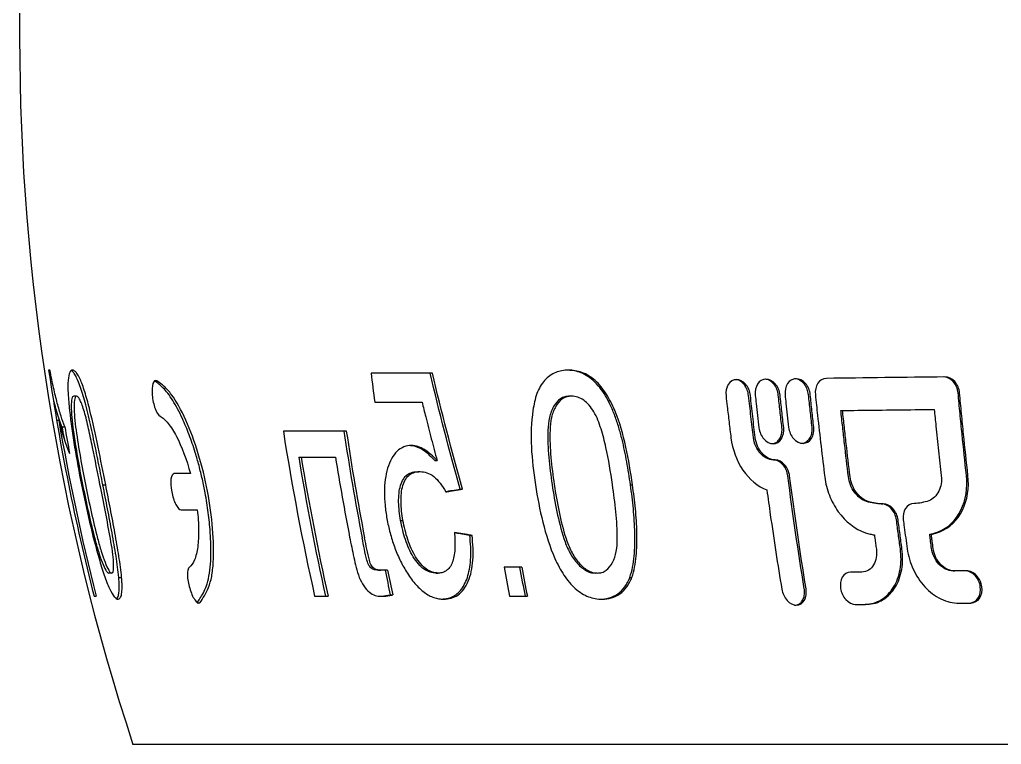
# Model space of a CAD drawing. Header units: millimetres. Extents: x -54 to 586, y 8 to 412.
# Drawn here: x 196.27 to 213.63, y 149.82 to 162.64 of the extents above; entities that cross this region are included whole.
import ezdxf

# ---------------------------------------------------------------- set-up
doc = ezdxf.new("R2010")
doc.units = ezdxf.units.MM
doc.layers.add('OUTLINE', color=7, linetype='Continuous', lineweight=25)

msp = doc.modelspace()

# ---------------------------------------------------------------- linework, layer by layer
at = {"layer": 'OUTLINE'}
for p, q in [((196.26861, 165.31949), (196.26861, 162.31949)), ((196.80457, 156.43949), (196.781, 156.43949)), ((198.64981, 156.25212), (198.69746, 156.25212)), ((203.56622, 156.38822), (202.48144, 156.38822)), ((197.27499, 155.97796), (197.2251, 155.97796)), ((206.02848, 155.97796), (205.99173, 155.97796)), ((202.54803, 155.87539), (203.38406, 155.87539)), ((210.7898, 155.72555), (210.81943, 155.72555)), ((212.41368, 155.74511), (212.44086, 155.74511)), ((196.93021, 155.55648), (196.95981, 155.55648)), ((197.01633, 155.43949), (197.06678, 155.43949)), ((202.04525, 155.36257), (200.93161, 155.36257)), ((201.20285, 154.90104), (201.24723, 154.90104)), ((201.24723, 154.90104), (201.85322, 154.90104)), ((209.59675, 154.85112), (209.62844, 154.85112)), ((203.60904, 154.83933), (203.64981, 154.83933)), ((199.28807, 154.60873), (199.0007, 154.60873)), ((203.30897, 154.64462), (203.35028, 154.64462)), ((197.7402, 154.41225), (197.79008, 154.41225)), ((204.05767, 154.33692), (204.09797, 154.33692)), ((207.0697, 154.41225), (207.10539, 154.41225)), ((211.49948, 154.07489), (211.52879, 154.07489)), ((199.12411, 153.96873), (199.41035, 153.96873)), ((203.00493, 153.78084), (203.04711, 153.78084)), ((204.22709, 153.51642), (204.26754, 153.51642)), ((212.35993, 153.53621), (212.38786, 153.53621)), ((205.1485, 152.95232), (204.83334, 152.95232)), ((197.89593, 152.84976), (197.84523, 152.84976)), ((198.02223, 152.77363), (198.07271, 152.77363)), ((202.61401, 152.90103), (202.65728, 152.90103)), ((202.77437, 152.90103), (202.65728, 152.90103)), ((203.6293, 152.84976), (203.67103, 152.84976)), ((206.48288, 152.84976), (206.44553, 152.84976)), ((207.05956, 152.77363), (207.096, 152.77363)), ((212.77239, 152.88838), (212.79992, 152.88838)), ((197.58399, 152.4395), (197.62104, 152.4395)), ((201.48494, 152.4419), (201.72249, 152.4419)), ((202.8223, 152.46273), (202.86551, 152.46273)), ((204.93187, 152.4395), (205.24582, 152.4395)), ((199.40775, 152.32535), (199.45638, 152.32535)), ((262.76532, 149.8195), (198.2719, 149.8195))]:
    msp.add_line(p, q, dxfattribs=at)
for centre, radius, start, end in [((236.26861, 162.31949), 40, 180, 198.209957), ((236.42727, 162.31776), 40.07968, 188.433686, 194.268466), ((249.74026, 162.26416), 47.62271, 187.087518, 187.709689), ((236.5074, 162.31747), 40.12135, 189.701399, 194.252895), ((236.37895, 162.26167), 39.94944, 189.832612, 190.136694), ((236.71588, 162.32115), 40.24187, 189.846408, 190.530296), ((245.19497, 162.23568), 44.7938, 188.826263, 192.629248), ((248.0197, 162.2314), 46.52725, 188.489627, 190.852049), ((248.01287, 162.23299), 46.47822, 188.500622, 190.865623), ((245.74717, 162.22318), 45.14212, 189.334732, 192.513961), ((245.73158, 162.22273), 45.08286, 189.346541, 192.530099), ((247.31144, 162.22945), 46.04514, 189.157985, 190.946341), ((253.6748, 162.07031), 49.68527, 190.574565, 191.176759), ((254.63225, 162.07239), 50.35589, 190.434548, 191.028436), ((254.59055, 162.06939), 50.27561, 190.447921, 191.042785), ((248.44939, 162.16588), 46.64743, 191.455948, 192.005789), ((248.44256, 162.1683), 46.59899, 191.471051, 192.021496)]:
    msp.add_arc(centre, radius, start, end, dxfattribs=at)
for points, knots in [([(197.06678, 155.43949), (197.0445, 155.49791), (197.02269, 155.55819), (196.97842, 155.69761), (196.95615, 155.77451), (196.91204, 155.94114), (196.89004, 156.03076), (196.8576, 156.17539), (196.8469, 156.22479), (196.82563, 156.32859), (196.81503, 156.38393), (196.80458, 156.43949)], [0, 0, 0, 0, 0.25, 0.25, 0.5, 0.5, 0.75, 0.75, 0.875, 0.875, 1, 1, 1, 1]), ([(197.20376, 156.43949), (197.19422, 156.43779), (197.18485, 156.43598), (197.16805, 156.42286), (197.16056, 156.41196), (197.14069, 156.36684), (197.13086, 156.32079), (197.12077, 156.1962), (197.1207, 156.11624), (197.13063, 155.93228), (197.13995, 155.82971), (197.17336, 155.51858), (197.20374, 155.29829), (197.27649, 154.85714), (197.31813, 154.63474), (197.36237, 154.41225)], [0, 0, 0, 0, 0.0625, 0.0625, 0.125, 0.125, 0.25, 0.25, 0.375, 0.375, 0.5, 0.5, 0.75, 0.75, 1, 1, 1, 1]), ([(197.7402, 154.41225), (197.71358, 154.54681), (197.66039, 154.81578), (197.59138, 155.15488), (197.53281, 155.42609), (197.48611, 155.63031), (197.43915, 155.81899), (197.39244, 155.98858), (197.34622, 156.13615), (197.29948, 156.25902), (197.25597, 156.34906), (197.21767, 156.40512), (197.19625, 156.42131), (197.18582, 156.42919)], [0, 0, 0, 0, 0.16111458, 0.32202833, 0.40642867, 0.49092852, 0.5750771, 0.64919865, 0.72317651, 0.79801975, 0.87284598, 0.93805894, 1, 1, 1, 1]), ([(197.79009, 154.41225), (197.74572, 154.63511), (197.70197, 154.85789), (197.61031, 155.30126), (197.56288, 155.52148), (197.48544, 155.83136), (197.45841, 155.93123), (197.40366, 156.1124), (197.3752, 156.19418), (197.32072, 156.32101), (197.29392, 156.36847), (197.25763, 156.41223), (197.24604, 156.42309), (197.22392, 156.43698), (197.21371, 156.43859), (197.20376, 156.43949)], [0, 0, 0, 0, 0.25, 0.25, 0.5, 0.5, 0.625, 0.625, 0.75, 0.75, 0.875, 0.875, 0.9375, 0.9375, 1, 1, 1, 1]), ([(205.97291, 156.43949), (205.93383, 156.43779), (205.89488, 156.43598), (205.81938, 156.42286), (205.78272, 156.41196), (205.67591, 156.36684), (205.60893, 156.32079), (205.49507, 156.1962), (205.44829, 156.11624), (205.38239, 155.93228), (205.36104, 155.82971), (205.3145, 155.51858), (205.30527, 155.29829), (205.32862, 154.85714), (205.35669, 154.63474), (205.38928, 154.41225)], [0, 0, 0, 0, 0.0625, 0.0625, 0.125, 0.125, 0.25, 0.25, 0.375, 0.375, 0.5, 0.5, 0.75, 0.75, 1, 1, 1, 1]), ([(207.0697, 154.41225), (207.04927, 154.54681), (207.00845, 154.81578), (206.93805, 155.15488), (206.86457, 155.42609), (206.79702, 155.63031), (206.71821, 155.819), (206.62868, 155.98857), (206.52835, 156.13618), (206.41226, 156.25889), (206.29053, 156.3495), (206.16866, 156.40463), (206.05924, 156.43346), (205.99011, 156.43642), (205.95949, 156.43773)], [0, 0, 0, 0, 0.15267198, 0.3051535, 0.38513133, 0.46520326, 0.54494211, 0.61517936, 0.68528087, 0.75620223, 0.82710821, 0.88890327, 0.9508026, 1, 1, 1, 1]), ([(207.10539, 154.41225), (207.07254, 154.63511), (207.03653, 154.85789), (206.93857, 155.30126), (206.87808, 155.52148), (206.7477, 155.83136), (206.69699, 155.93123), (206.58188, 156.1124), (206.51503, 156.19418), (206.37065, 156.32101), (206.29137, 156.36847), (206.17224, 156.41223), (206.13234, 156.42309), (206.05214, 156.43698), (206.01242, 156.43859), (205.97291, 156.43949)], [0, 0, 0, 0, 0.25, 0.25, 0.5, 0.5, 0.625, 0.625, 0.75, 0.75, 0.875, 0.875, 0.9375, 0.9375, 1, 1, 1, 1]), ([(198.69746, 156.25212), (198.66737, 156.26768), (198.64089, 156.24905), (198.61008, 156.1538), (198.60574, 156.07833), (198.62047, 155.91629), (198.6392, 155.83018), (198.69101, 155.69056), (198.72296, 155.64063), (198.75314, 155.62384)], [0, 0, 0, 0, 0.25, 0.25, 0.5, 0.5, 0.75, 0.75, 1, 1, 1, 1]), ([(199.41455, 152.33564), (199.43352, 152.3636), (199.47372, 152.42289), (199.53313, 152.52535), (199.58874, 152.65954), (199.62858, 152.83999), (199.64955, 153.06294), (199.65264, 153.31221), (199.63968, 153.59719), (199.60733, 153.91721), (199.55829, 154.23112), (199.50099, 154.51021), (199.44196, 154.75064), (199.36533, 155.01761), (199.2677, 155.30216), (199.16142, 155.55761), (199.06315, 155.7563), (198.97654, 155.90671), (198.89086, 156.03175), (198.80745, 156.12553), (198.73096, 156.19238), (198.68234, 156.22805), (198.65966, 156.24469)], [0, 0, 0, 0, 0.04473538, 0.0948306, 0.14470842, 0.19958398, 0.2545118, 0.30895698, 0.36342686, 0.42896962, 0.49450078, 0.53988629, 0.5854357, 0.63082226, 0.695186, 0.75954288, 0.80215278, 0.84490886, 0.88747677, 0.9265091, 0.96572301, 1, 1, 1, 1]), ([(199.45638, 152.32535), (199.50942, 152.40459), (199.56499, 152.48332), (199.63134, 152.65158), (199.65048, 152.71681), (199.67817, 152.86504), (199.68738, 152.94785), (199.70347, 153.21843), (199.69881, 153.42104), (199.66389, 153.84966), (199.63376, 154.0714), (199.54772, 154.52418), (199.49342, 154.74481), (199.36226, 155.1745), (199.28869, 155.37336), (199.12686, 155.73231), (199.04214, 155.88571), (198.91094, 156.0647), (198.86702, 156.11396), (198.7813, 156.19186), (198.73911, 156.22193), (198.69746, 156.25212)], [0, 0, 0, 0, 0.125, 0.125, 0.1875, 0.1875, 0.25, 0.25, 0.375, 0.375, 0.5, 0.5, 0.625, 0.625, 0.75, 0.75, 0.875, 0.875, 0.9375, 0.9375, 1, 1, 1, 1]), ([(209.18986, 155.99113), (209.18111, 156.06537), (209.15149, 156.13796), (209.06052, 156.24362), (209.00014, 156.2747), (208.88601, 156.27338), (208.83271, 156.24113), (208.76472, 156.13302), (208.75111, 156.05983), (208.75876, 155.98554)], [0, 0, 0, 0, 0.25, 0.25, 0.5, 0.5, 0.75, 0.75, 1, 1, 1, 1]), ([(209.15785, 155.99113), (209.15144, 156.02494), (209.13859, 156.09264), (209.08822, 156.18076), (209.02284, 156.24213), (208.96101, 156.27317), (208.92495, 156.27088), (208.91312, 156.27012)], [0, 0, 0, 0, 0.23139645, 0.46332377, 0.68199946, 0.89566342, 1, 1, 1, 1]), ([(209.71497, 155.99784), (209.70641, 156.07194), (209.67671, 156.14451), (209.58472, 156.25021), (209.5235, 156.28137), (209.40745, 156.28013), (209.35309, 156.24788), (209.2835, 156.1398), (209.26933, 156.06656), (209.27679, 155.99225)], [0, 0, 0, 0, 0.25, 0.25, 0.5, 0.5, 0.75, 0.75, 1, 1, 1, 1]), ([(209.68376, 155.99784), (209.6775, 156.03155), (209.66497, 156.09907), (209.61401, 156.18715), (209.54768, 156.24886), (209.48472, 156.27997), (209.44809, 156.27761), (209.43621, 156.27684)], [0, 0, 0, 0, 0.23052753, 0.46161115, 0.68220167, 0.89697758, 1, 1, 1, 1]), ([(210.2484, 156.00454), (210.24001, 156.07865), (210.21015, 156.15122), (210.11716, 156.25691), (210.05511, 156.28807), (209.93723, 156.28683), (209.88188, 156.25458), (209.81074, 156.14651), (209.79603, 156.07327), (209.80331, 155.99896)], [0, 0, 0, 0, 0.25, 0.25, 0.5, 0.5, 0.75, 0.75, 1, 1, 1, 1]), ([(210.21798, 156.00454), (210.21177, 156.03826), (210.19933, 156.10578), (210.14795, 156.19386), (210.08083, 156.25554), (210.01701, 156.28669), (209.97979, 156.28431), (209.96772, 156.28354)], [0, 0, 0, 0, 0.23052063, 0.46159347, 0.68215199, 0.89694044, 1, 1, 1, 1]), ([(210.53473, 156.29416), (210.47422, 156.29263), (210.41838, 156.26061), (210.34655, 156.15356), (210.33098, 156.0799), (210.33809, 156.00566)], [0, 0, 0, 0, 0.5, 0.5, 1, 1, 1, 1]), ([(212.8626, 156.0364), (212.85517, 156.11068), (212.82441, 156.18332), (212.7271, 156.28885), (212.66198, 156.31937), (212.59808, 156.3193)], [0, 0, 0, 0, 0.5, 0.5, 1, 1, 1, 1]), ([(212.88904, 156.0364), (212.88161, 156.11062), (212.85093, 156.18321), (212.75377, 156.2888), (212.68871, 156.31937), (212.62486, 156.3193)], [0, 0, 0, 0, 0.5, 0.5, 1, 1, 1, 1]), ([(197.01633, 155.43949), (197.00052, 155.48159), (196.96879, 155.56607), (196.9231, 155.71428), (196.89023, 155.8299), (196.87358, 155.89726), (196.87057, 155.90943)], [0, 0, 0, 0, 0.32622794, 0.6545773, 0.93760231, 1, 1, 1, 1]), ([(197.2251, 155.97796), (197.21825, 155.97663), (197.21158, 155.97473), (197.20046, 155.95986), (197.19564, 155.94847), (197.18439, 155.90119), (197.18095, 155.8543), (197.18116, 155.73972), (197.18416, 155.67466), (197.19685, 155.52999), (197.20606, 155.45352), (197.23767, 155.21905), (197.26382, 155.05768), (197.32002, 154.73587), (197.35058, 154.5748), (197.38247, 154.41385)], [0, 0, 0, 0, 0.0625, 0.0625, 0.125, 0.125, 0.25, 0.25, 0.375, 0.375, 0.5, 0.5, 0.75, 0.75, 1, 1, 1, 1]), ([(197.27499, 155.97796), (197.26814, 155.97663), (197.26148, 155.97472), (197.25037, 155.95982), (197.24555, 155.94839), (197.23435, 155.90102), (197.23095, 155.85403), (197.23123, 155.73937), (197.23427, 155.67424), (197.24704, 155.52957), (197.25627, 155.45312), (197.28796, 155.21868), (197.31413, 155.05739), (197.3704, 154.73572), (197.40098, 154.57473), (197.4329, 154.41385)], [0, 0, 0, 0, 0.0625, 0.0625, 0.125, 0.125, 0.25, 0.25, 0.375, 0.375, 0.5, 0.5, 0.75, 0.75, 1, 1, 1, 1]), ([(197.41276, 155.70392), (197.40028, 155.74385), (197.3879, 155.7833), (197.36312, 155.85155), (197.35057, 155.88184), (197.32651, 155.93096), (197.31512, 155.94879), (197.29354, 155.97311), (197.28406, 155.97658), (197.27499, 155.97796)], [0, 0, 0, 0, 0.25, 0.25, 0.5, 0.5, 0.75, 0.75, 1, 1, 1, 1]), ([(205.99173, 155.97796), (205.96357, 155.97663), (205.9356, 155.97473), (205.88237, 155.95986), (205.85643, 155.94847), (205.78412, 155.90119), (205.74337, 155.8543), (205.67834, 155.73972), (205.65276, 155.67466), (205.62009, 155.52999), (205.61282, 155.45352), (205.60262, 155.21905), (205.6113, 155.05768), (205.63917, 154.73587), (205.66024, 154.5748), (205.68358, 154.41385)], [0, 0, 0, 0, 0.0625, 0.0625, 0.125, 0.125, 0.25, 0.25, 0.375, 0.375, 0.5, 0.5, 0.75, 0.75, 1, 1, 1, 1]), ([(206.02848, 155.97796), (206.00033, 155.97663), (205.97237, 155.97472), (205.91917, 155.95982), (205.89325, 155.94839), (205.82102, 155.90102), (205.78035, 155.85403), (205.71549, 155.73937), (205.68998, 155.67424), (205.6575, 155.52957), (205.65029, 155.45312), (205.64023, 155.21868), (205.64897, 155.05739), (205.67692, 154.73572), (205.69802, 154.57473), (205.72138, 154.41385)], [0, 0, 0, 0, 0.0625, 0.0625, 0.125, 0.125, 0.25, 0.25, 0.375, 0.375, 0.5, 0.5, 0.75, 0.75, 1, 1, 1, 1]), ([(206.42282, 155.70392), (206.39595, 155.74385), (206.36887, 155.7833), (206.30877, 155.85155), (206.27589, 155.88184), (206.20771, 155.93096), (206.17239, 155.94879), (206.09996, 155.97311), (206.06414, 155.97658), (206.02848, 155.97796)], [0, 0, 0, 0, 0.25, 0.25, 0.5, 0.5, 0.75, 0.75, 1, 1, 1, 1]), ([(208.75876, 155.98554), (208.76564, 155.92346), (208.77261, 155.86139), (208.77967, 155.79935), (208.79027, 155.70628), (208.80107, 155.61327), (208.81209, 155.52031), (208.82311, 155.42735), (208.83434, 155.33445), (208.84578, 155.2416)], [0, 0, 0, 0, 0.0001886562, 0.0001886562, 0.0001886562, 0.000471655059, 0.000471655059, 0.000471655059, 0.000754668086, 0.000754668086, 0.000754668086, 0.000754668086]), ([(209.24317, 155.24719), (209.22822, 155.37097), (209.21363, 155.49486), (209.19941, 155.61885), (209.1923, 155.68085), (209.18528, 155.74287), (209.17836, 155.80492), (209.17143, 155.86696), (209.1646, 155.92904), (209.15785, 155.99113)], [0, 0, 0, 0, 0.000377292953, 0.000377292953, 0.000377292953, 0.000565953035, 0.000565953035, 0.000565953035, 0.000754617304, 0.000754617304, 0.000754617304, 0.000754617304]), ([(209.27527, 155.24719), (209.2603, 155.37097), (209.2457, 155.49486), (209.23146, 155.61885), (209.22434, 155.68085), (209.21732, 155.74287), (209.21038, 155.80492), (209.20345, 155.86696), (209.19661, 155.92904), (209.18986, 155.99113)], [0, 0, 0, 0, 0.000377306461, 0.000377306461, 0.000377306461, 0.000565973332, 0.000565973332, 0.000565973332, 0.000754644401, 0.000754644401, 0.000754644401, 0.000754644401]), ([(209.27679, 155.99225), (209.28195, 155.94458), (209.28717, 155.89692), (209.29244, 155.84928), (209.30035, 155.77781), (209.30837, 155.70637), (209.31652, 155.63497), (209.32467, 155.56356), (209.33294, 155.49219), (209.34133, 155.42085)], [0, 0, 0, 0, 0.000144846465, 0.000144846465, 0.000144846465, 0.000362122753, 0.000362122753, 0.000362122753, 0.000579405452, 0.000579405452, 0.000579405452, 0.000579405452]), ([(209.74699, 155.42644), (209.73603, 155.52155), (209.72528, 155.61673), (209.71474, 155.71196), (209.70947, 155.75958), (209.70426, 155.80721), (209.69909, 155.85485), (209.69393, 155.9025), (209.68882, 155.95016), (209.68376, 155.99784)], [0, 0, 0, 0, 0.000289677397, 0.000289677397, 0.000289677397, 0.000434522252, 0.000434522252, 0.000434522252, 0.000579369003, 0.000579369003, 0.000579369003, 0.000579369003]), ([(209.77828, 155.42644), (209.7673, 155.52155), (209.75654, 155.61673), (209.74599, 155.71196), (209.74072, 155.75958), (209.73549, 155.80721), (209.73032, 155.85485), (209.72515, 155.9025), (209.72004, 155.95016), (209.71497, 155.99784)], [0, 0, 0, 0, 0.000289687481, 0.000289687481, 0.000289687481, 0.000434537395, 0.000434537395, 0.000434537395, 0.000579389209, 0.000579389209, 0.000579389209, 0.000579389209]), ([(209.80331, 155.99896), (209.80835, 155.95128), (209.81345, 155.90363), (209.8186, 155.85598), (209.82632, 155.78451), (209.83416, 155.71308), (209.84212, 155.64167), (209.85008, 155.57027), (209.85816, 155.49889), (209.86636, 155.42755)], [0, 0, 0, 0, 0.000144842341, 0.000144842341, 0.000144842341, 0.000362112442, 0.000362112442, 0.000362112442, 0.000579388953, 0.000579388953, 0.000579388953, 0.000579388953]), ([(210.27971, 155.43314), (210.26902, 155.52826), (210.25852, 155.62343), (210.24823, 155.71866), (210.24309, 155.76628), (210.238, 155.81391), (210.23296, 155.86156), (210.22791, 155.90921), (210.22292, 155.95687), (210.21798, 156.00454)], [0, 0, 0, 0, 0.000289669177, 0.000289669177, 0.000289669177, 0.000434509923, 0.000434509923, 0.000434509923, 0.000579352562, 0.000579352562, 0.000579352562, 0.000579352562]), ([(210.31019, 155.43314), (210.29948, 155.52826), (210.28898, 155.62343), (210.27868, 155.71866), (210.27353, 155.76628), (210.26843, 155.81391), (210.26338, 155.86156), (210.25834, 155.90921), (210.25334, 155.95687), (210.2484, 156.00454)], [0, 0, 0, 0, 0.00028967924, 0.00028967924, 0.00028967924, 0.000434525033, 0.000434525033, 0.000434525033, 0.000579372726, 0.000579372726, 0.000579372726, 0.000579372726]), ([(210.33809, 156.00566), (210.35068, 155.88378), (210.3636, 155.76199), (210.37686, 155.6403), (210.39675, 155.45772), (210.41739, 155.27536), (210.43879, 155.09323), (210.46018, 154.91106), (210.48233, 154.72913), (210.50522, 154.54745)], [0, 0, 0, 0, 0.00037029847, 0.00037029847, 0.00037029847, 0.00092585632, 0.00092585632, 0.00092585632, 0.00148152138, 0.00148152138, 0.00148152138, 0.00148152138]), ([(213.00993, 154.57818), (212.98306, 154.82034), (212.95734, 155.06296), (212.93279, 155.30596), (212.92051, 155.4275), (212.90852, 155.54915), (212.89682, 155.67088), (212.88512, 155.79263), (212.87371, 155.91447), (212.8626, 156.0364)], [0, 0, 0, 0, 0.00074048864, 0.00074048864, 0.00074048864, 0.00111083586, 0.00111083586, 0.00111083586, 0.00148121476, 0.00148121476, 0.00148121476, 0.00148121476]), ([(213.03653, 154.57818), (213.00963, 154.82034), (212.98389, 155.06296), (212.95931, 155.30596), (212.94701, 155.4275), (212.93501, 155.54914), (212.9233, 155.67088), (212.91159, 155.79262), (212.90017, 155.91447), (212.88904, 156.0364)], [0, 0, 0, 0, 0.0007405176, 0.0007405176, 0.0007405176, 0.00111087958, 0.00111087958, 0.00111087958, 0.00148127331, 0.00148127331, 0.00148127331, 0.00148127331]), ([(203.38406, 155.87539), (203.40532, 155.78888), (203.4268, 155.70242), (203.44851, 155.61599), (203.48107, 155.48635), (203.51413, 155.3568), (203.54768, 155.22736), (203.58123, 155.09791), (203.61528, 154.96857), (203.64981, 154.83933)], [0, 0, 0, 0, 0.00026767613, 0.00026767613, 0.00026767613, 0.00066923286, 0.00066923286, 0.00066923286, 0.00107083103, 0.00107083103, 0.00107083103, 0.00107083103]), ([(210.92379, 154.55303), (210.89978, 154.74789), (210.8766, 154.94303), (210.85427, 155.13843), (210.84311, 155.23615), (210.83215, 155.33394), (210.82141, 155.43179), (210.81066, 155.52965), (210.80013, 155.62757), (210.7898, 155.72555)], [0, 0, 0, 0, 0.00059589136, 0.00059589136, 0.00059589136, 0.00089389065, 0.00089389065, 0.00089389065, 0.00119190645, 0.00119190645, 0.00119190645, 0.00119190645]), ([(210.95356, 154.55303), (210.92953, 154.74788), (210.90633, 154.94303), (210.88397, 155.13843), (210.8728, 155.23615), (210.86183, 155.33394), (210.85107, 155.43179), (210.84031, 155.52965), (210.82977, 155.62757), (210.81943, 155.72555)], [0, 0, 0, 0, 0.00059591591, 0.00059591591, 0.00059591591, 0.00089392762, 0.00089392762, 0.00089392762, 0.00119195588, 0.00119195588, 0.00119195588, 0.00119195588]), ([(212.44086, 155.74511), (212.45041, 155.64715), (212.46015, 155.54926), (212.47008, 155.45143), (212.48499, 155.30467), (212.50033, 155.15805), (212.5161, 155.01158), (212.53187, 154.8651), (212.54809, 154.71876), (212.56473, 154.57259)], [0, 0, 0, 0, 0.00029792478, 0.00029792478, 0.00029792478, 0.0007448693, 0.0007448693, 0.0007448693, 0.00119186964, 0.00119186964, 0.00119186964, 0.00119186964]), ([(196.95981, 155.55648), (196.97595, 155.49318), (196.99215, 155.43265), (197.02428, 155.32166), (197.04026, 155.27015), (197.07224, 155.17297), (197.08832, 155.12652), (197.12037, 155.03988), (197.13605, 155.00196), (197.15174, 154.96674)], [0, 0, 0, 0, 0.25, 0.25, 0.5, 0.5, 0.75, 0.75, 1, 1, 1, 1]), ([(197.68958, 154.41385), (197.64556, 154.63393), (197.60253, 154.85473), (197.53517, 155.18332), (197.51213, 155.29274), (197.4762, 155.45238), (197.4641, 155.50491), (197.43917, 155.60711), (197.42598, 155.65573), (197.41276, 155.70392)], [0, 0, 0, 0, 0.5, 0.5, 0.75, 0.75, 0.875, 0.875, 1, 1, 1, 1]), ([(198.75314, 155.62384), (198.79966, 155.5983), (198.84738, 155.55513), (198.94511, 155.43415), (198.99392, 155.35742), (199.13497, 155.08835), (199.22128, 154.85729), (199.28807, 154.60873)], [0, 0, 0, 0, 0.25, 0.25, 0.5, 0.5, 1, 1, 1, 1]), ([(206.75121, 154.41385), (206.71794, 154.63393), (206.68313, 154.85473), (206.61097, 155.18332), (206.58333, 155.29274), (206.53241, 155.45238), (206.51429, 155.50491), (206.47317, 155.60711), (206.44835, 155.65573), (206.42282, 155.70392)], [0, 0, 0, 0, 0.5, 0.5, 0.75, 0.75, 0.875, 0.875, 1, 1, 1, 1]), ([(209.34133, 155.42085), (209.3507, 155.34699), (209.38084, 155.27475), (209.47339, 155.1688), (209.53473, 155.13732), (209.6507, 155.13856), (209.70462, 155.1712), (209.77279, 155.27939), (209.78623, 155.35236), (209.77828, 155.42644)], [0, 0, 0, 0, 0.25, 0.25, 0.5, 0.5, 0.75, 0.75, 1, 1, 1, 1]), ([(209.55876, 155.14179), (209.57183, 155.14117), (209.60876, 155.1394), (209.66322, 155.16994), (209.71411, 155.22715), (209.7452, 155.30776), (209.75125, 155.37821), (209.74771, 155.41825), (209.74699, 155.42644)], [0, 0, 0, 0, 0.11050374, 0.31221824, 0.51710216, 0.72804318, 0.94440437, 1, 1, 1, 1]), ([(209.86636, 155.42755), (209.87553, 155.35369), (209.90582, 155.28145), (209.99934, 155.17551), (210.0615, 155.14402), (210.17929, 155.14527), (210.23421, 155.1779), (210.30395, 155.28609), (210.31794, 155.35907), (210.31019, 155.43314)], [0, 0, 0, 0, 0.25, 0.25, 0.5, 0.5, 0.75, 0.75, 1, 1, 1, 1]), ([(210.08723, 155.1485), (210.1005, 155.14787), (210.138, 155.14608), (210.19344, 155.17665), (210.2454, 155.23386), (210.27736, 155.31447), (210.28381, 155.38491), (210.28041, 155.42495), (210.27971, 155.43314)], [0, 0, 0, 0, 0.11047413, 0.31222015, 0.51711258, 0.72805244, 0.94440555, 1, 1, 1, 1]), ([(208.84578, 155.2416), (208.87144, 155.03707), (208.94508, 154.83754), (209.16892, 154.50804), (209.31866, 154.38092), (209.48082, 154.31989)], [0, 0, 0, 0, 0.5, 0.5, 1, 1, 1, 1]), ([(209.59675, 154.85112), (209.51441, 154.85085), (209.42908, 154.89453), (209.29978, 155.04178), (209.25621, 155.14367), (209.24317, 155.24719)], [0, 0, 0, 0, 0.5, 0.5, 1, 1, 1, 1]), ([(209.62844, 154.85112), (209.54616, 154.85085), (209.46089, 154.89462), (209.33178, 155.04191), (209.28831, 155.14375), (209.27527, 155.24719)], [0, 0, 0, 0, 0.5, 0.5, 1, 1, 1, 1]), ([(203.19851, 155.10616), (203.1513, 155.10397), (203.10515, 155.09872), (203.01958, 155.0646), (202.97867, 155.03875), (202.86935, 154.93281), (202.81409, 154.82754), (202.73775, 154.58084), (202.71799, 154.4366), (202.7173, 154.20815), (202.72105, 154.12933), (202.73704, 153.97102), (202.74981, 153.89116), (202.76318, 153.81129)], [0, 0, 0, 0, 0.125, 0.125, 0.25, 0.25, 0.5, 0.5, 0.75, 0.75, 0.875, 0.875, 1, 1, 1, 1]), ([(203.60904, 154.83933), (203.56412, 154.88611), (203.48537, 154.9681), (203.36521, 155.0502), (203.26584, 155.09516), (203.20484, 155.10068), (203.18006, 155.10293)], [0, 0, 0, 0, 0.326932503, 0.573074551, 0.826505965, 1, 1, 1, 1]), ([(203.64981, 154.83933), (203.61385, 154.87796), (203.5778, 154.91581), (203.50329, 154.98152), (203.46525, 155.01021), (203.3892, 155.05705), (203.35093, 155.07489), (203.27392, 155.09983), (203.23588, 155.10473), (203.19851, 155.10616)], [0, 0, 0, 0, 0.25, 0.25, 0.5, 0.5, 0.75, 0.75, 1, 1, 1, 1]), ([(209.85181, 154.56822), (209.84169, 154.64198), (209.81074, 154.71416), (209.71695, 154.82021), (209.65568, 154.85119), (209.59675, 154.85112)], [0, 0, 0, 0, 0.5, 0.5, 1, 1, 1, 1]), ([(209.88321, 154.56822), (209.87309, 154.64192), (209.84221, 154.71405), (209.74855, 154.82016), (209.68733, 154.85119), (209.62844, 154.85112)], [0, 0, 0, 0, 0.5, 0.5, 1, 1, 1, 1]), ([(199.0007, 154.60874), (198.97229, 154.60796), (198.95148, 154.57203), (198.93611, 154.45272), (198.94126, 154.37056), (198.97273, 154.20729), (198.99908, 154.12586), (199.06092, 154.0053), (199.09544, 153.96917), (199.12411, 153.96874)], [0, 0, 0, 0, 0.25, 0.25, 0.5, 0.5, 0.75, 0.75, 1, 1, 1, 1]), ([(203.00493, 153.78084), (202.98631, 153.89037), (202.97247, 153.99896), (202.96775, 154.21111), (202.97855, 154.31274), (203.02894, 154.48556), (203.07183, 154.55199), (203.15282, 154.61032), (203.1825, 154.62415), (203.24405, 154.64104), (203.27641, 154.64302), (203.30897, 154.64462)], [0, 0, 0, 0, 0.25, 0.25, 0.5, 0.5, 0.75, 0.75, 0.875, 0.875, 1, 1, 1, 1]), ([(203.04711, 153.78084), (203.02848, 153.89029), (203.01461, 153.99881), (203.00977, 154.21083), (203.02046, 154.31243), (203.07064, 154.48531), (203.11339, 154.55183), (203.19426, 154.61026), (203.2239, 154.62411), (203.2854, 154.64103), (203.31774, 154.64302), (203.35028, 154.64462)], [0, 0, 0, 0, 0.25, 0.25, 0.5, 0.5, 0.75, 0.75, 0.875, 0.875, 1, 1, 1, 1]), ([(203.35028, 154.64462), (203.38957, 154.64262), (203.42912, 154.63904), (203.50989, 154.61153), (203.55143, 154.58881), (203.62989, 154.52429), (203.66823, 154.48374), (203.73991, 154.3931), (203.77233, 154.34056), (203.80341, 154.28565)], [0, 0, 0, 0, 0.25, 0.25, 0.5, 0.5, 0.75, 0.75, 1, 1, 1, 1]), ([(210.50522, 154.54745), (210.51935, 154.43732), (210.54656, 154.3302), (210.62738, 154.12202), (210.68004, 154.02419), (210.87061, 153.7594), (211.04101, 153.6247), (211.22499, 153.56425)], [0, 0, 0, 0, 0.25, 0.25, 0.5, 0.5, 1, 1, 1, 1]), ([(211.24386, 154.11606), (211.16214, 154.14327), (211.08694, 154.20142), (210.97273, 154.35943), (210.93614, 154.45511), (210.92379, 154.55303)], [0, 0, 0, 0, 0.5, 0.5, 1, 1, 1, 1]), ([(211.27329, 154.11606), (211.19162, 154.14329), (211.1165, 154.20151), (211.00244, 154.35956), (210.96592, 154.45517), (210.95356, 154.55303)], [0, 0, 0, 0, 0.5, 0.5, 1, 1, 1, 1]), ([(212.56473, 154.57259), (212.57533, 154.47464), (212.56108, 154.37837), (212.48342, 154.21919), (212.42036, 154.15788), (212.34344, 154.12908)], [0, 0, 0, 0, 0.5, 0.5, 1, 1, 1, 1]), ([(212.50994, 153.58029), (212.68294, 153.64527), (212.82342, 153.78084), (213.00068, 154.14154), (213.0341, 154.35768), (213.00993, 154.57818)], [0, 0, 0, 0, 0.5, 0.5, 1, 1, 1, 1]), ([(212.53762, 153.58029), (212.71048, 153.64532), (212.85071, 153.78103), (213.02749, 154.14182), (213.06071, 154.35781), (213.03653, 154.57818)], [0, 0, 0, 0, 0.5, 0.5, 1, 1, 1, 1]), ([(197.36237, 154.41225), (197.40708, 154.18984), (197.45423, 153.96817), (197.55767, 153.52888), (197.61315, 153.3115), (197.70264, 153.00462), (197.73391, 152.90506), (197.79647, 152.72402), (197.8285, 152.64143), (197.88845, 152.51063), (197.91716, 152.46152), (197.95495, 152.41641), (197.96687, 152.40531), (197.98939, 152.39088), (197.99954, 152.38912), (198.0096, 152.38821)], [0, 0, 0, 0, 0.25, 0.25, 0.5, 0.5, 0.625, 0.625, 0.75, 0.75, 0.875, 0.875, 0.9375, 0.9375, 1, 1, 1, 1]), ([(197.38247, 154.41385), (197.41456, 154.25346), (197.44785, 154.09333), (197.51914, 153.77423), (197.55655, 153.61539), (197.61751, 153.38296), (197.63872, 153.30593), (197.6825, 153.16311), (197.70554, 153.09708), (197.75026, 152.98313), (197.77276, 152.93361), (197.80308, 152.88339), (197.81286, 152.86981), (197.83029, 152.85352), (197.83778, 152.85138), (197.84523, 152.84975)], [0, 0, 0, 0, 0.25, 0.25, 0.5, 0.5, 0.625, 0.625, 0.75, 0.75, 0.875, 0.875, 0.9375, 0.9375, 1, 1, 1, 1]), ([(197.4329, 154.41385), (197.46502, 154.25352), (197.49834, 154.09346), (197.56968, 153.77449), (197.60711, 153.61571), (197.6681, 153.38335), (197.68932, 153.30634), (197.73311, 153.16349), (197.75616, 153.09742), (197.80091, 152.98338), (197.82343, 152.93378), (197.85377, 152.88347), (197.86355, 152.86986), (197.88099, 152.85353), (197.88848, 152.85138), (197.89593, 152.84975)], [0, 0, 0, 0, 0.25, 0.25, 0.5, 0.5, 0.625, 0.625, 0.75, 0.75, 0.875, 0.875, 0.9375, 0.9375, 1, 1, 1, 1]), ([(197.89593, 152.84975), (197.90259, 152.85134), (197.90913, 152.85362), (197.91926, 152.86966), (197.92319, 152.88243), (197.93135, 152.93216), (197.93141, 152.98218), (197.92559, 153.0965), (197.91982, 153.16107), (197.90019, 153.30541), (197.88748, 153.38144), (197.84694, 153.61344), (197.81579, 153.77336), (197.75338, 154.09281), (197.72114, 154.25326), (197.68958, 154.41385)], [0, 0, 0, 0, 0.0625, 0.0625, 0.125, 0.125, 0.25, 0.25, 0.375, 0.375, 0.5, 0.5, 0.75, 0.75, 1, 1, 1, 1]), ([(198.02223, 152.77363), (198.01574, 152.83317), (198.00929, 152.893), (197.99245, 153.01893), (197.98276, 153.08402), (197.95214, 153.28247), (197.92811, 153.42146), (197.87766, 153.70077), (197.85102, 153.84239), (197.79627, 154.1267), (197.76792, 154.26938), (197.7402, 154.41225)], [0, 0, 0, 0, 0.125, 0.125, 0.25, 0.25, 0.5, 0.5, 0.75, 0.75, 1, 1, 1, 1]), ([(198.07271, 152.77363), (198.06619, 152.83319), (198.0597, 152.89304), (198.0428, 153.019), (198.03308, 153.0841), (198.00237, 153.28256), (197.97828, 153.42155), (197.92774, 153.70085), (197.90106, 153.84245), (197.84623, 154.12673), (197.81784, 154.26939), (197.79009, 154.41225)], [0, 0, 0, 0, 0.125, 0.125, 0.25, 0.25, 0.5, 0.5, 0.75, 0.75, 1, 1, 1, 1]), ([(203.79969, 154.29214), (203.81236, 154.29436), (203.85005, 154.30097), (203.93577, 154.31591), (204.00942, 154.3286), (204.05767, 154.33692)], [0, 0, 0, 0, 0.14874841, 0.44245034, 1, 1, 1, 1]), ([(203.80341, 154.28565), (203.82837, 154.29004), (203.8534, 154.29443), (203.8785, 154.29882), (203.9036, 154.30322), (203.92877, 154.30761), (203.954, 154.312), (204.00175, 154.32031), (204.04974, 154.32862), (204.09797, 154.33693)], [0, 0, 0, 0, 0.000128848346, 0.000128848346, 0.000128848346, 0.000257696691, 0.000257696691, 0.000257696691, 0.000501543182, 0.000501543182, 0.000501543182, 0.000501543182]), ([(205.38928, 154.41225), (205.42428, 154.18984), (205.46378, 153.96817), (205.5749, 153.52888), (205.64271, 153.3115), (205.78016, 153.00462), (205.83331, 152.90506), (205.95253, 152.72402), (206.02088, 152.64143), (206.1668, 152.51063), (206.24696, 152.46152), (206.36689, 152.41641), (206.40696, 152.40531), (206.48729, 152.39088), (206.52704, 152.38912), (206.56663, 152.38821)], [0, 0, 0, 0, 0.25, 0.25, 0.5, 0.5, 0.625, 0.625, 0.75, 0.75, 0.875, 0.875, 0.9375, 0.9375, 1, 1, 1, 1]), ([(205.68358, 154.41385), (205.7082, 154.25346), (205.73466, 154.09333), (205.80199, 153.77423), (205.84035, 153.61539), (205.9186, 153.38296), (205.94801, 153.30593), (206.0203, 153.16311), (206.06502, 153.09708), (206.1617, 152.98313), (206.21585, 152.93361), (206.30089, 152.88339), (206.33019, 152.86981), (206.3883, 152.85352), (206.41691, 152.85138), (206.44553, 152.84975)], [0, 0, 0, 0, 0.25, 0.25, 0.5, 0.5, 0.625, 0.625, 0.75, 0.75, 0.875, 0.875, 0.9375, 0.9375, 1, 1, 1, 1]), ([(205.72138, 154.41385), (205.74602, 154.25352), (205.77249, 154.09346), (205.83983, 153.77449), (205.87818, 153.61571), (205.95636, 153.38335), (205.98574, 153.30634), (206.05792, 153.16349), (206.10259, 153.09742), (206.19918, 152.98338), (206.25328, 152.93378), (206.33828, 152.88347), (206.36757, 152.86986), (206.42567, 152.85353), (206.45427, 152.85138), (206.48288, 152.84975)], [0, 0, 0, 0, 0.25, 0.25, 0.5, 0.5, 0.625, 0.625, 0.75, 0.75, 0.875, 0.875, 0.9375, 0.9375, 1, 1, 1, 1]), ([(206.48288, 152.84975), (206.51085, 152.85134), (206.53867, 152.85362), (206.59092, 152.86966), (206.61602, 152.88243), (206.68502, 152.93216), (206.72191, 152.98218), (206.78169, 153.0965), (206.80527, 153.16107), (206.83112, 153.30541), (206.83515, 153.38144), (206.83882, 153.61344), (206.82649, 153.77336), (206.79532, 154.09281), (206.77348, 154.25326), (206.75121, 154.41385)], [0, 0, 0, 0, 0.0625, 0.0625, 0.125, 0.125, 0.25, 0.25, 0.375, 0.375, 0.5, 0.5, 0.75, 0.75, 1, 1, 1, 1]), ([(207.05956, 152.77363), (207.07733, 152.83317), (207.09482, 152.893), (207.11886, 153.01893), (207.12723, 153.08402), (207.14726, 153.28247), (207.14996, 153.42146), (207.14346, 153.70077), (207.13432, 153.84239), (207.10717, 154.1267), (207.08839, 154.26938), (207.0697, 154.41225)], [0, 0, 0, 0, 0.125, 0.125, 0.25, 0.25, 0.5, 0.5, 0.75, 0.75, 1, 1, 1, 1]), ([(207.096, 152.77363), (207.11372, 152.83319), (207.13115, 152.89304), (207.1551, 153.019), (207.16342, 153.0841), (207.18332, 153.28256), (207.18595, 153.42155), (207.17933, 153.70085), (207.17014, 153.84245), (207.14292, 154.12673), (207.12411, 154.26939), (207.10539, 154.41225)], [0, 0, 0, 0, 0.125, 0.125, 0.25, 0.25, 0.5, 0.5, 0.75, 0.75, 1, 1, 1, 1]), ([(209.48082, 154.31989), (209.50078, 154.17288), (209.52126, 154.02603), (209.54226, 153.87936), (209.57376, 153.6593), (209.60642, 153.43963), (209.64024, 153.2204), (209.67406, 153.00111), (209.70904, 152.78224), (209.74517, 152.56384)], [0, 0, 0, 0, 0.00045015921, 0.00045015921, 0.00045015921, 0.00112559595, 0.00112559595, 0.00112559595, 0.0018012254, 0.0018012254, 0.0018012254, 0.0018012254]), ([(211.77242, 153.792), (211.76223, 153.86545), (211.73052, 153.93733), (211.63296, 154.04372), (211.56883, 154.07498), (211.50686, 154.07491)], [0, 0, 0, 0, 0.5, 0.5, 1, 1, 1, 1]), ([(211.80116, 153.792), (211.79096, 153.86539), (211.75935, 153.93721), (211.66191, 154.04367), (211.59783, 154.07498), (211.53591, 154.07491)], [0, 0, 0, 0, 0.5, 0.5, 1, 1, 1, 1]), ([(212.08675, 154.08162), (212.02423, 154.08008), (211.96758, 154.04714), (211.8974, 153.93961), (211.88383, 153.86653), (211.8928, 153.79312)], [0, 0, 0, 0, 0.5, 0.5, 1, 1, 1, 1]), ([(199.41035, 153.96873), (199.42435, 153.84508), (199.43201, 153.7279), (199.43456, 153.5066), (199.4292, 153.40359), (199.4054, 153.22445), (199.38651, 153.14595), (199.33703, 153.02427), (199.30602, 152.97934), (199.26949, 152.95363)], [0, 0, 0, 0, 0.25, 0.25, 0.5, 0.5, 0.75, 0.75, 1, 1, 1, 1]), ([(202.76318, 153.81129), (202.77923, 153.72779), (202.79646, 153.64451), (202.84023, 153.47949), (202.86537, 153.3975), (202.92288, 153.23788), (202.9559, 153.16031), (203.02678, 153.01187), (203.06619, 152.94194), (203.10736, 152.87379)], [0, 0, 0, 0, 0.25, 0.25, 0.5, 0.5, 0.75, 0.75, 1, 1, 1, 1]), ([(203.6293, 152.84975), (203.59509, 152.8512), (203.56084, 152.85451), (203.49129, 152.87703), (203.45571, 152.89476), (203.35041, 152.96769), (203.28476, 153.04592), (203.17244, 153.22967), (203.12587, 153.33439), (203.05287, 153.5537), (203.0263, 153.66727), (203.00493, 153.78084)], [0, 0, 0, 0, 0.125, 0.125, 0.25, 0.25, 0.5, 0.5, 0.75, 0.75, 1, 1, 1, 1]), ([(203.67103, 152.84975), (203.63683, 152.8512), (203.60261, 152.85452), (203.53309, 152.87708), (203.49751, 152.89485), (203.39229, 152.96789), (203.3267, 153.04619), (203.2145, 153.23), (203.168, 153.33466), (203.09505, 153.55388), (203.0685, 153.66735), (203.04711, 153.78084)], [0, 0, 0, 0, 0.125, 0.125, 0.25, 0.25, 0.5, 0.5, 0.75, 0.75, 1, 1, 1, 1]), ([(211.84137, 153.27774), (211.82957, 153.36332), (211.81792, 153.44897), (211.80643, 153.53468), (211.80068, 153.57753), (211.79497, 153.62041), (211.7893, 153.66329), (211.78364, 153.70618), (211.77801, 153.74909), (211.77242, 153.792)], [0, 0, 0, 0, 0.000263555721, 0.000263555721, 0.000263555721, 0.000395338219, 0.000395338219, 0.000395338219, 0.000527122144, 0.000527122144, 0.000527122144, 0.000527122144]), ([(211.87019, 153.27774), (211.85837, 153.36332), (211.84671, 153.44897), (211.8352, 153.53468), (211.82945, 153.57753), (211.82374, 153.62041), (211.81806, 153.66329), (211.81239, 153.70618), (211.80675, 153.74909), (211.80116, 153.792)], [0, 0, 0, 0, 0.000263572338, 0.000263572338, 0.000263572338, 0.000395363157, 0.000395363157, 0.000395363157, 0.000527155407, 0.000527155407, 0.000527155407, 0.000527155407]), ([(211.8928, 153.79312), (211.89837, 153.75021), (211.90397, 153.7073), (211.90962, 153.66442), (211.91809, 153.60009), (211.92665, 153.53579), (211.9353, 153.47153), (211.94395, 153.40727), (211.95269, 153.34305), (211.96151, 153.27886)], [0, 0, 0, 0, 0.000131784783, 0.000131784783, 0.000131784783, 0.000329466921, 0.000329466921, 0.000329466921, 0.000527153887, 0.000527153887, 0.000527153887, 0.000527153887]), ([(202.10407, 153.48597), (202.12747, 153.36648), (202.15129, 153.24712), (202.19119, 153.0684), (202.20492, 153.00884), (202.23497, 152.89035), (202.25132, 152.83019), (202.29549, 152.71839), (202.32369, 152.66721), (202.38485, 152.57818), (202.41846, 152.53941), (202.48667, 152.48314), (202.52202, 152.46545), (202.59031, 152.44326), (202.62333, 152.44105), (202.65639, 152.43949)], [0, 0, 0, 0, 0.25, 0.25, 0.375, 0.375, 0.5, 0.5, 0.625, 0.625, 0.75, 0.75, 0.875, 0.875, 1, 1, 1, 1]), ([(202.61401, 152.90103), (202.59564, 152.90113), (202.5772, 152.90188), (202.53952, 152.90868), (202.52039, 152.91345), (202.48156, 152.93635), (202.46173, 152.95553), (202.4303, 153.00973), (202.41834, 153.04242), (202.39171, 153.14062), (202.37791, 153.20689), (202.35048, 153.33915), (202.33702, 153.40532), (202.32452, 153.47154)], [0, 0, 0, 0, 0.125, 0.125, 0.25, 0.25, 0.375, 0.375, 0.5, 0.5, 0.75, 0.75, 1, 1, 1, 1]), ([(202.65728, 152.90103), (202.63892, 152.90113), (202.62049, 152.90188), (202.58282, 152.9087), (202.56371, 152.91348), (202.52489, 152.93645), (202.50507, 152.9557), (202.47369, 153.00996), (202.46177, 153.04264), (202.43515, 153.14079), (202.42134, 153.20703), (202.39389, 153.33922), (202.38042, 153.40536), (202.36791, 153.47154)], [0, 0, 0, 0, 0.125, 0.125, 0.25, 0.25, 0.375, 0.375, 0.5, 0.5, 0.75, 0.75, 1, 1, 1, 1]), ([(203.9564, 153.5677), (203.96335, 153.47675), (203.9685, 153.38673), (203.96204, 153.21404), (203.95046, 153.13157), (203.90468, 152.99005), (203.86988, 152.93412), (203.80237, 152.88154), (203.77801, 152.86927), (203.72631, 152.85322), (203.69857, 152.85125), (203.67103, 152.84975)], [0, 0, 0, 0, 0.25, 0.25, 0.5, 0.5, 0.75, 0.75, 0.875, 0.875, 1, 1, 1, 1]), ([(203.74386, 152.39041), (203.77019, 152.39252), (203.82941, 152.39726), (203.91684, 152.4248), (204.00548, 152.47741), (204.08347, 152.56082), (204.14906, 152.67099), (204.19824, 152.80323), (204.23224, 152.9557), (204.24789, 153.12684), (204.24792, 153.31591), (204.23421, 153.44791), (204.22709, 153.51642)], [0, 0, 0, 0, 0.0754187, 0.16960184, 0.26314694, 0.36425827, 0.46539553, 0.56621455, 0.66705638, 0.77509705, 0.88326636, 1, 1, 1, 1]), ([(203.76637, 152.38821), (203.8112, 152.38984), (203.85562, 152.39345), (203.93952, 152.41737), (203.97968, 152.43553), (204.09311, 152.51397), (204.15565, 152.59776), (204.24565, 152.81137), (204.27321, 152.93953), (204.28829, 153.14717), (204.28873, 153.21895), (204.28337, 153.36612), (204.276, 153.44117), (204.26754, 153.51642)], [0, 0, 0, 0, 0.125, 0.125, 0.25, 0.25, 0.5, 0.5, 0.75, 0.75, 0.875, 0.875, 1, 1, 1, 1]), ([(204.26754, 153.51642), (204.24051, 153.52083), (204.21355, 153.52524), (204.18666, 153.52966), (204.15976, 153.53407), (204.13293, 153.53848), (204.10616, 153.5429), (204.05601, 153.55116), (204.00609, 153.55943), (203.9564, 153.5677)], [0, 0, 0, 0, 0.000128848348, 0.000128848348, 0.000128848348, 0.000257696696, 0.000257696696, 0.000257696696, 0.000499117505, 0.000499117505, 0.000499117505, 0.000499117505]), ([(204.22709, 153.51642), (204.20011, 153.52083), (204.14615, 153.52964), (204.05587, 153.54446), (203.99302, 153.55486), (203.95676, 153.56087)], [0, 0, 0, 0, 0.29731661, 0.59464024, 1, 1, 1, 1]), ([(211.22499, 153.56425), (211.23845, 153.55988), (211.25193, 153.55574), (211.26544, 153.55182), (211.27895, 153.5479), (211.29249, 153.54421), (211.30605, 153.54075), (211.33119, 153.53433), (211.3564, 153.52871), (211.38164, 153.52391)], [0, 0, 0, 0, 0.000049315541, 0.000049315541, 0.000049315541, 0.000098631326, 0.000098631326, 0.000098631326, 0.000190121799, 0.000190121799, 0.000190121799, 0.000190121799]), ([(211.38164, 153.52391), (211.38452, 153.50291), (211.38742, 153.48192), (211.39032, 153.46094), (211.39468, 153.42946), (211.39905, 153.39798), (211.40345, 153.36652), (211.40785, 153.33506), (211.41227, 153.3036), (211.41672, 153.27216)], [0, 0, 0, 0, 0.000064566995, 0.000064566995, 0.000064566995, 0.000161418072, 0.000161418072, 0.000161418072, 0.000258269717, 0.000258269717, 0.000258269717, 0.000258269717]), ([(212.35993, 153.5362), (212.37313, 153.53912), (212.38627, 153.54227), (212.39934, 153.54565), (212.41242, 153.54903), (212.42543, 153.55263), (212.43837, 153.55647), (212.46248, 153.56361), (212.48635, 153.57156), (212.50994, 153.58029)], [0, 0, 0, 0, 0.000049315577, 0.000049315577, 0.000049315577, 0.000098631313, 0.000098631313, 0.000098631313, 0.000190507676, 0.000190507676, 0.000190507676, 0.000190507676]), ([(212.39323, 153.28445), (212.38761, 153.32638), (212.38202, 153.36832), (212.37647, 153.41028), (212.3737, 153.43126), (212.37093, 153.45224), (212.36817, 153.47323), (212.36542, 153.49422), (212.36267, 153.51521), (212.35993, 153.5362)], [0, 0, 0, 0, 0.000129116421, 0.000129116421, 0.000129116421, 0.000193675177, 0.000193675177, 0.000193675177, 0.0002582341, 0.0002582341, 0.0002582341, 0.0002582341]), ([(212.38786, 153.5362), (212.40105, 153.53913), (212.41419, 153.54228), (212.42726, 153.54566), (212.44033, 153.54905), (212.45334, 153.55266), (212.46628, 153.5565), (212.49031, 153.56364), (212.51411, 153.57157), (212.53762, 153.58029)], [0, 0, 0, 0, 0.000049315607, 0.000049315607, 0.000049315607, 0.000098631373, 0.000098631373, 0.000098631373, 0.000190232134, 0.000190232134, 0.000190232134, 0.000190232134]), ([(212.42119, 153.28445), (212.41556, 153.32638), (212.40997, 153.36832), (212.40442, 153.41028), (212.40164, 153.43126), (212.39887, 153.45224), (212.39611, 153.47323), (212.39335, 153.49422), (212.3906, 153.51521), (212.38786, 153.5362)], [0, 0, 0, 0, 0.000129124811, 0.000129124811, 0.000129124811, 0.000193687763, 0.000193687763, 0.000193687763, 0.000258250883, 0.000258250883, 0.000258250883, 0.000258250883]), ([(211.96151, 153.27886), (211.97889, 153.15463), (212.0145, 153.03367), (212.12148, 152.803), (212.1911, 152.6976), (212.35915, 152.51631), (212.45593, 152.44263), (212.66331, 152.34212), (212.77307, 152.31592), (212.88099, 152.31698)], [0, 0, 0, 0, 0.25, 0.25, 0.5, 0.5, 0.75, 0.75, 1, 1, 1, 1]), ([(212.77239, 152.88838), (212.68354, 152.8881), (212.5915, 152.93307), (212.45352, 153.08105), (212.40752, 153.1821), (212.39323, 153.28445)], [0, 0, 0, 0, 0.5, 0.5, 1, 1, 1, 1]), ([(212.79992, 152.88838), (212.71112, 152.8881), (212.61916, 152.93316), (212.48138, 153.08119), (212.43549, 153.18219), (212.42119, 153.28445)], [0, 0, 0, 0, 0.5, 0.5, 1, 1, 1, 1]), ([(211.41672, 153.27216), (211.43055, 153.16971), (211.41437, 153.06905), (211.32187, 152.91687), (211.24635, 152.87), (211.16108, 152.86826)], [0, 0, 0, 0, 0.5, 0.5, 1, 1, 1, 1]), ([(211.21908, 152.29686), (211.32254, 152.29856), (211.42022, 152.32726), (211.59186, 152.43193), (211.66537, 152.50816), (211.77712, 152.69125), (211.81622, 152.79953), (211.85674, 153.0299), (211.85832, 153.15347), (211.84137, 153.27774)], [0, 0, 0, 0, 0.25, 0.25, 0.5, 0.5, 0.75, 0.75, 1, 1, 1, 1]), ([(211.24926, 152.29686), (211.35265, 152.29856), (211.45024, 152.32732), (211.62162, 152.43212), (211.69497, 152.50842), (211.80641, 152.69157), (211.84534, 152.79983), (211.88564, 153.03011), (211.88715, 153.15357), (211.87019, 153.27774)], [0, 0, 0, 0, 0.25, 0.25, 0.5, 0.5, 0.75, 0.75, 1, 1, 1, 1]), ([(199.26949, 152.95363), (199.24604, 152.93626), (199.234, 152.88479), (199.2371, 152.74739), (199.25177, 152.66218), (199.29846, 152.5032), (199.33097, 152.42798), (199.39833, 152.32976), (199.43256, 152.30908), (199.45638, 152.32535)], [0, 0, 0, 0, 0.25, 0.25, 0.5, 0.5, 0.75, 0.75, 1, 1, 1, 1]), ([(197.97816, 152.39891), (197.98416, 152.40101), (197.99967, 152.40647), (198.01672, 152.45013), (198.02884, 152.52574), (198.03155, 152.63365), (198.02537, 152.72645), (198.02223, 152.77363)], [0, 0, 0, 0, 0.13162904, 0.34089999, 0.55670247, 0.77465549, 1, 1, 1, 1]), ([(198.0096, 152.38821), (198.02306, 152.39065), (198.03643, 152.39466), (198.05777, 152.42471), (198.06615, 152.44783), (198.07765, 152.51231), (198.08021, 152.55578), (198.08046, 152.62945), (198.08, 152.65545), (198.07719, 152.7123), (198.07493, 152.74294), (198.07271, 152.77363)], [0, 0, 0, 0, 0.25, 0.25, 0.5, 0.5, 0.75, 0.75, 0.875, 0.875, 1, 1, 1, 1]), ([(203.10736, 152.87379), (203.15468, 152.79979), (203.20313, 152.72836), (203.30759, 152.60642), (203.36366, 152.55299), (203.47857, 152.46749), (203.53621, 152.43727), (203.62299, 152.40721), (203.65213, 152.39935), (203.70971, 152.39037), (203.738, 152.38932), (203.76637, 152.38821)], [0, 0, 0, 0, 0.25, 0.25, 0.5, 0.5, 0.75, 0.75, 0.875, 0.875, 1, 1, 1, 1]), ([(206.52917, 152.38821), (206.58527, 152.39065), (206.6413, 152.39465), (206.748, 152.42468), (206.79795, 152.44779), (206.89013, 152.51224), (206.93182, 152.55569), (206.98605, 152.62938), (207.003, 152.65539), (207.03304, 152.71226), (207.04629, 152.74292), (207.05956, 152.77363)], [0, 0, 0, 0, 0.25, 0.25, 0.5, 0.5, 0.75, 0.75, 0.875, 0.875, 1, 1, 1, 1]), ([(206.56663, 152.38821), (206.62267, 152.39065), (206.67864, 152.39466), (206.78518, 152.42471), (206.83505, 152.44783), (206.92705, 152.51231), (206.96864, 152.55578), (207.02272, 152.62945), (207.03962, 152.65545), (207.06956, 152.7123), (207.08277, 152.74294), (207.096, 152.77363)], [0, 0, 0, 0, 0.25, 0.25, 0.5, 0.5, 0.75, 0.75, 0.875, 0.875, 1, 1, 1, 1]), ([(210.96102, 152.86575), (210.90057, 152.8642), (210.84707, 152.83065), (210.78369, 152.72277), (210.77348, 152.64989), (210.79512, 152.5053), (210.82853, 152.43362), (210.92581, 152.32646), (210.9893, 152.29419), (211.05006, 152.29435)], [0, 0, 0, 0, 0.25, 0.25, 0.5, 0.5, 0.75, 0.75, 1, 1, 1, 1]), ([(211.16108, 152.86826), (211.14373, 152.86805), (211.12639, 152.86783), (211.10906, 152.86761), (211.09172, 152.86739), (211.07441, 152.86718), (211.0571, 152.86696), (211.02503, 152.86655), (210.993, 152.86615), (210.96102, 152.86575)], [0, 0, 0, 0, 0.000064286194, 0.000064286194, 0.000064286194, 0.000128572388, 0.000128572388, 0.000128572388, 0.000247699916, 0.000247699916, 0.000247699916, 0.000247699916]), ([(213.00939, 152.89089), (212.99123, 152.89068), (212.97308, 152.89046), (212.95494, 152.89024), (212.9368, 152.89002), (212.91867, 152.88981), (212.90055, 152.88959), (212.86697, 152.88919), (212.83342, 152.88878), (212.79992, 152.88838)], [0, 0, 0, 0, 0.000064286194, 0.000064286194, 0.000064286194, 0.000128572388, 0.000128572388, 0.000128572388, 0.000247741022, 0.000247741022, 0.000247741022, 0.000247741022]), ([(213.06227, 152.31949), (213.12593, 152.32105), (213.18295, 152.35482), (213.25222, 152.46283), (213.2649, 152.53567), (213.24593, 152.68037), (213.21246, 152.75221), (213.11231, 152.85915), (213.04614, 152.89105), (212.98219, 152.89089)], [0, 0, 0, 0, 0.25, 0.25, 0.5, 0.5, 0.75, 0.75, 1, 1, 1, 1]), ([(213.08956, 152.31949), (213.15318, 152.32105), (213.21011, 152.35489), (213.27919, 152.46294), (213.29178, 152.53573), (213.27279, 152.68032), (213.23941, 152.75211), (213.13942, 152.85909), (213.07329, 152.89105), (213.00939, 152.89089)], [0, 0, 0, 0, 0.25, 0.25, 0.5, 0.5, 0.75, 0.75, 1, 1, 1, 1]), ([(202.64399, 152.44088), (202.65623, 152.44132), (202.69242, 152.44261), (202.75194, 152.44958), (202.79884, 152.45834), (202.8223, 152.46273)], [0, 0, 0, 0, 0.2033486, 0.60141774, 1, 1, 1, 1]), ([(202.65639, 152.43949), (202.67903, 152.44005), (202.70166, 152.44096), (202.7242, 152.44253), (202.74801, 152.44419), (202.77167, 152.4468), (202.79515, 152.45038), (202.81867, 152.45396), (202.84209, 152.45821), (202.86551, 152.46273)], [0, 0, 0, 0, 0.000127310727, 0.000127310727, 0.000127310727, 0.000261772067, 0.000261772067, 0.000261772067, 0.000396385732, 0.000396385732, 0.000396385732, 0.000396385732]), ([(209.74517, 152.56384), (209.75785, 152.49109), (209.78982, 152.42012), (209.8858, 152.31285), (209.94821, 152.28028), (210.06418, 152.28158), (210.11586, 152.3156), (210.17658, 152.42462), (210.18545, 152.4966), (210.17421, 152.56943)], [0, 0, 0, 0, 0.25, 0.25, 0.5, 0.5, 0.75, 0.75, 1, 1, 1, 1]), ([(209.97156, 152.28435), (209.98623, 152.28414), (210.02352, 152.28362), (210.07514, 152.31521), (210.1204, 152.3716), (210.1465, 152.451), (210.14903, 152.52095), (210.14358, 152.56122), (210.14247, 152.56944)], [0, 0, 0, 0, 0.12419044, 0.31568378, 0.51313618, 0.72213381, 0.94327091, 1, 1, 1, 1]), ([(211.04316, 152.29464), (211.05256, 152.29476), (211.07924, 152.2951), (211.13784, 152.29584), (211.18713, 152.29646), (211.21908, 152.29686)], [0, 0, 0, 0, 0.16082022, 0.456052503, 1, 1, 1, 1]), ([(211.05006, 152.29435), (211.06732, 152.29457), (211.08459, 152.29478), (211.10188, 152.295), (211.11916, 152.29522), (211.13646, 152.29544), (211.15377, 152.29566), (211.18556, 152.29606), (211.21739, 152.29646), (211.24926, 152.29686)], [0, 0, 0, 0, 0.000064286194, 0.000064286194, 0.000064286194, 0.000128572389, 0.000128572389, 0.000128572389, 0.000246627346, 0.000246627346, 0.000246627346, 0.000246627346]), ([(212.87717, 152.31726), (212.88733, 152.31739), (212.91556, 152.31773), (212.97722, 152.31847), (213.02882, 152.3191), (213.06227, 152.3195)], [0, 0, 0, 0, 0.16492674, 0.45864065, 1, 1, 1, 1]), ([(212.88099, 152.31698), (212.89907, 152.3172), (212.91716, 152.31742), (212.93525, 152.31763), (212.95335, 152.31785), (212.97146, 152.31807), (212.98958, 152.31829), (213.02287, 152.31869), (213.0562, 152.31909), (213.08956, 152.31949)], [0, 0, 0, 0, 0.000064286194, 0.000064286194, 0.000064286194, 0.000128572389, 0.000128572389, 0.000128572389, 0.000246671101, 0.000246671101, 0.000246671101, 0.000246671101])]:
    msp.add_open_spline(points, degree=3, knots=knots, dxfattribs=at)
for points in [[(204.05767, 154.33693), (203.86695, 155.01768), (203.68951, 155.70168), (203.52592, 156.38821)], [(204.09797, 154.33693), (203.90724, 155.01767), (203.7298, 155.70167), (203.56622, 156.38821)], [(212.62486, 156.3193), (211.91073, 156.31092), (211.21345, 156.30254), (210.53473, 156.29416)], [(210.7898, 155.72555), (211.32027, 155.73207), (211.86182, 155.73859), (212.41368, 155.74511)], [(210.81943, 155.72555), (211.3491, 155.73207), (211.88983, 155.73859), (212.44086, 155.74511)], [(210.14247, 152.56943), (210.0352, 153.23175), (209.93827, 153.89826), (209.85181, 154.56822)], [(210.17421, 152.56943), (210.06682, 153.23174), (209.96977, 153.89825), (209.88321, 154.56822)], [(211.50686, 154.07491), (211.41952, 154.07411), (211.33088, 154.08796), (211.24386, 154.11606)], [(211.53591, 154.07491), (211.4487, 154.07411), (211.36019, 154.08796), (211.27329, 154.11606)], [(212.34344, 154.12908), (212.2616, 154.09901), (212.17512, 154.08288), (212.08675, 154.08162)]]:
    msp.add_open_spline(points, degree=3, dxfattribs=at)

doc.saveas('drawing.dxf')
